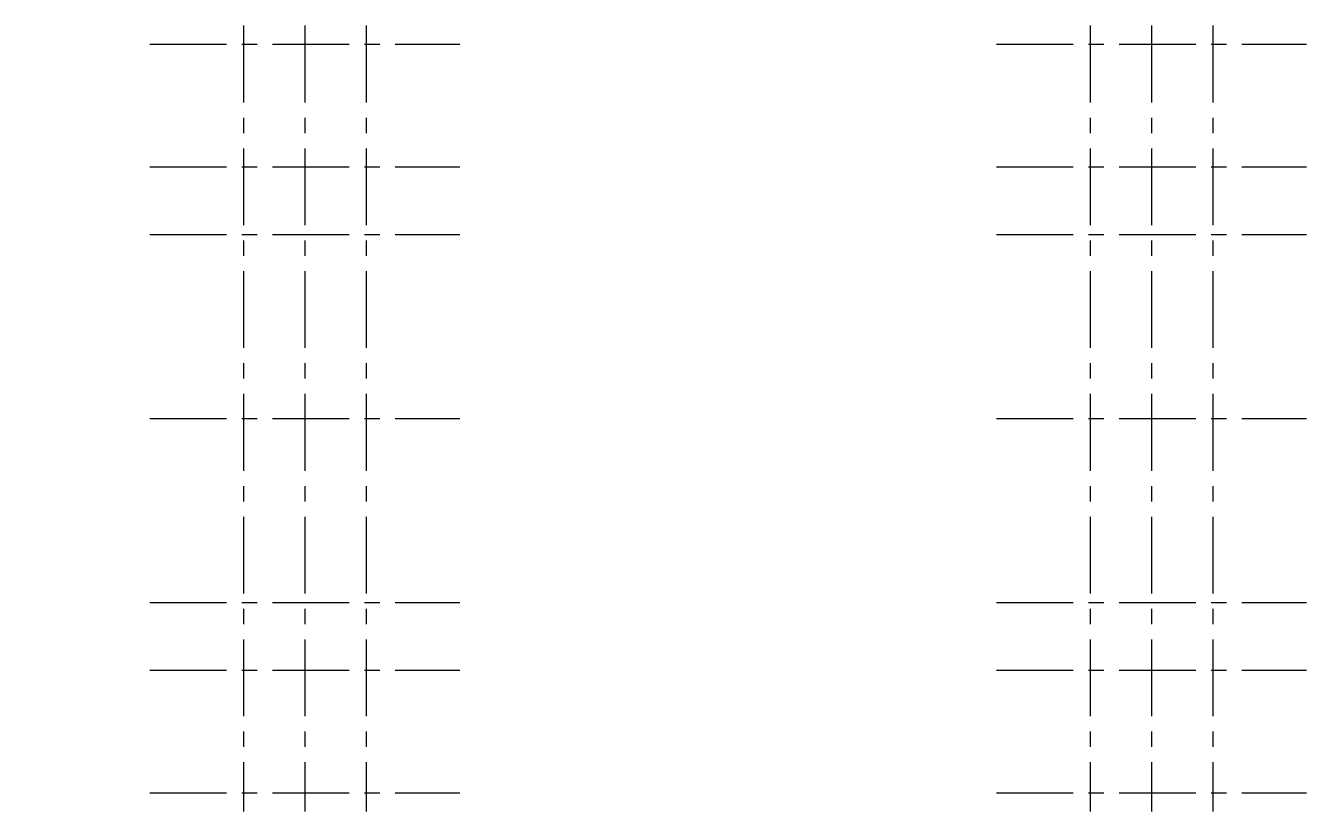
# Model space of a CAD drawing. Extents: x -195 to 14, y -70 to 58.
import ezdxf

# ---------------------------------------------------------------- set-up
doc = ezdxf.new("R2010")
doc.units = 0
doc.header["$LTSCALE"] = 10
doc.header["$MEASUREMENT"] = 0
doc.linetypes.add('CENTER', pattern=[2, 1.25, -0.25, 0.25, -0.25])
doc.layers.get('0').update_dxf_attribs({"linetype": 'CONTINUOUS'})

msp = doc.modelspace()

# ---------------------------------------------------------------- linework, layer by layer
at = {"color": 1, "linetype": 'CENTER'}
for p, q in [((-159.5, 58), (-159.5, -70)), ((-149.5, 58), (-149.5, -70)), ((-139.5, 58), (-139.5, -70)), ((-21.5, 58), (-21.5, -70)), ((-11.5, 58), (-11.5, -70)), ((-1.5, 58), (-1.5, -70)), ((-174.75, 55), (-124.25, 55)), ((-36.75, 55), (13.75, 55)), ((-174.75, 35), (-124.25, 35)), ((-36.75, 35), (13.75, 35)), ((-174.75, 24), (-124.25, 24)), ((-36.75, 24), (13.75, 24)), ((-174.75, -6), (-124.25, -6)), ((-36.75, -6), (13.75, -6)), ((-174.75, -36), (-124.25, -36)), ((-36.75, -36), (13.75, -36)), ((-174.75, -47), (-124.25, -47)), ((-36.75, -47), (13.75, -47)), ((-174.75, -67), (-124.25, -67)), ((-36.75, -67), (13.75, -67))]:
    msp.add_line(p, q, dxfattribs=at)
at = {"color": 1, "linetype": 'CENTER', "extrusion": (0, 1, 0)}
msp.add_line((-195, 1, -174.75), (-195, 1, -225.25), dxfattribs=at)

doc.saveas('drawing.dxf')
